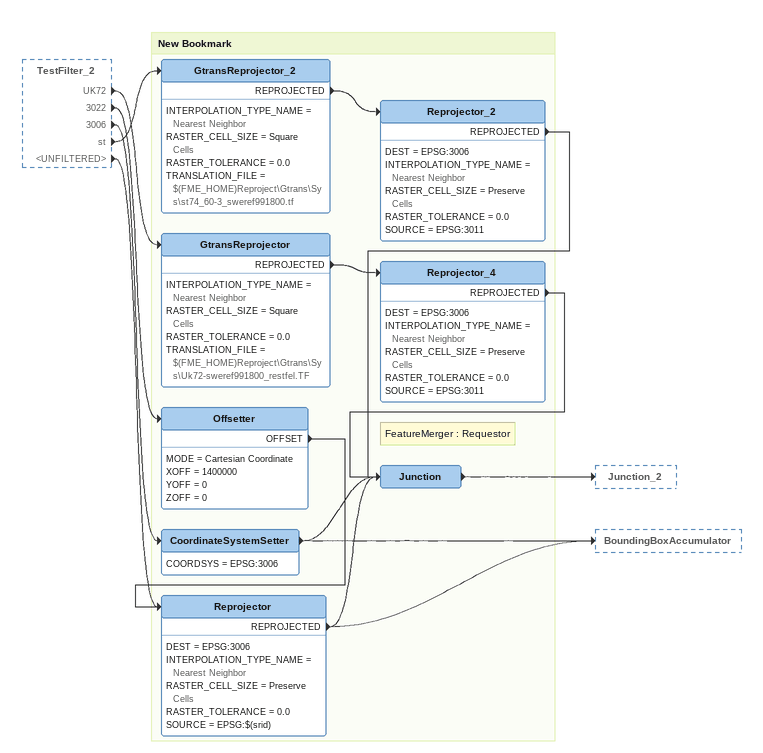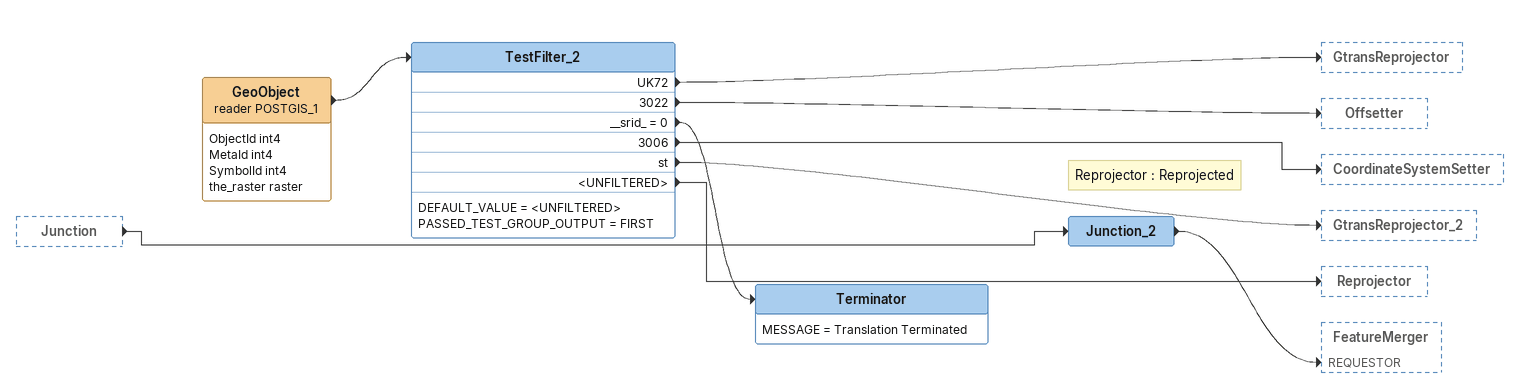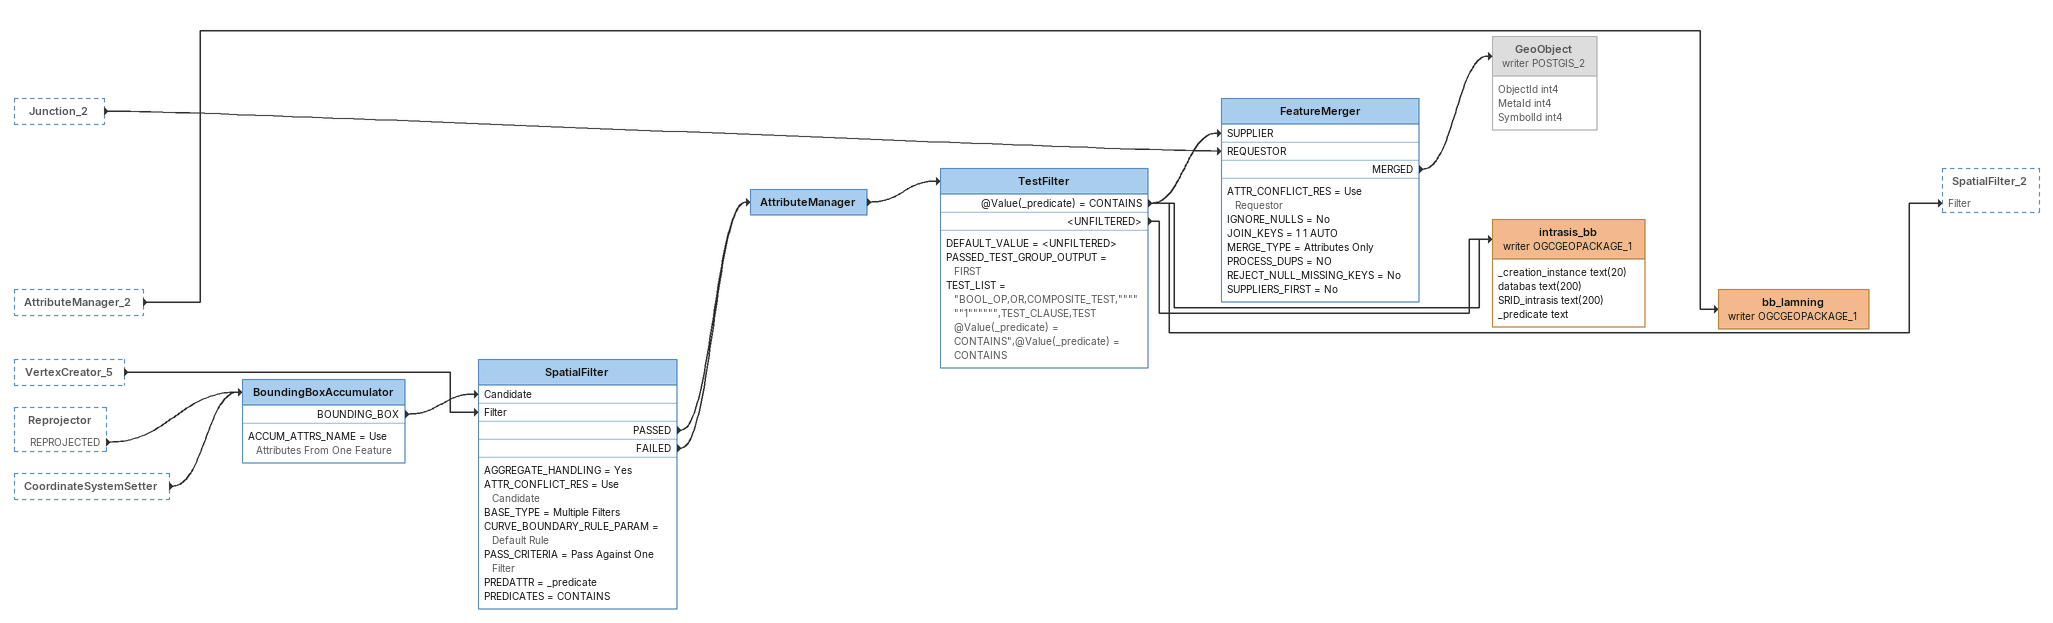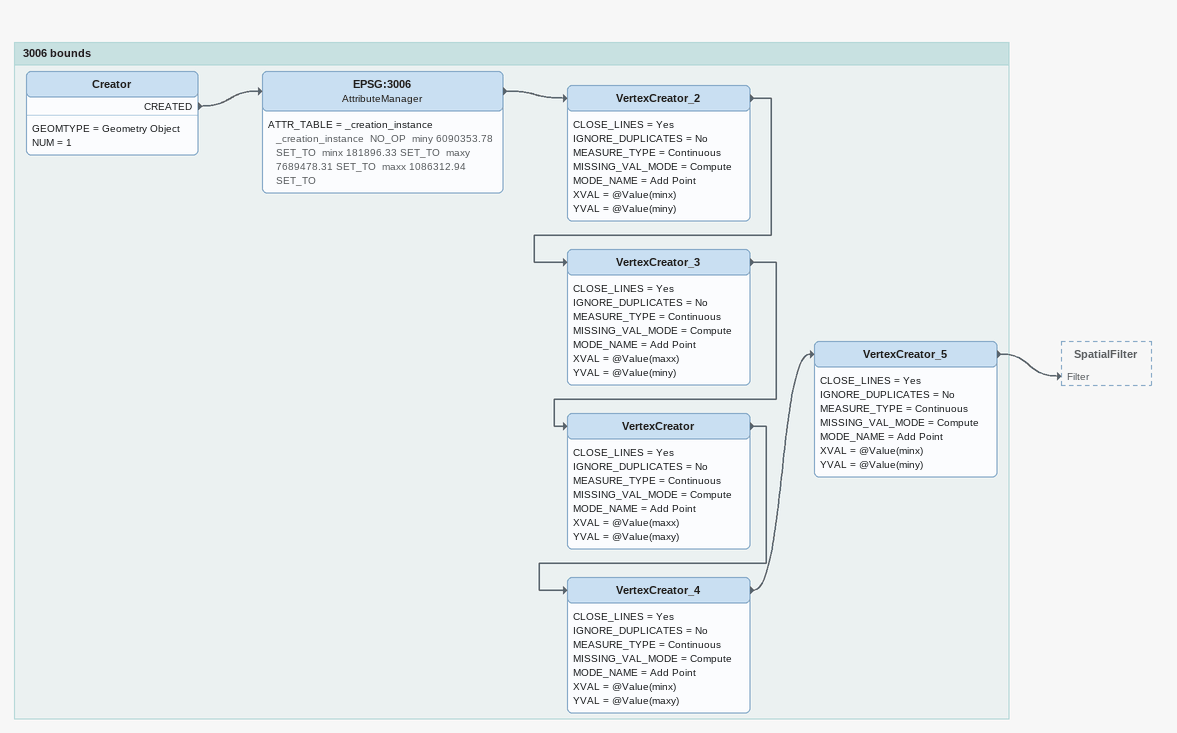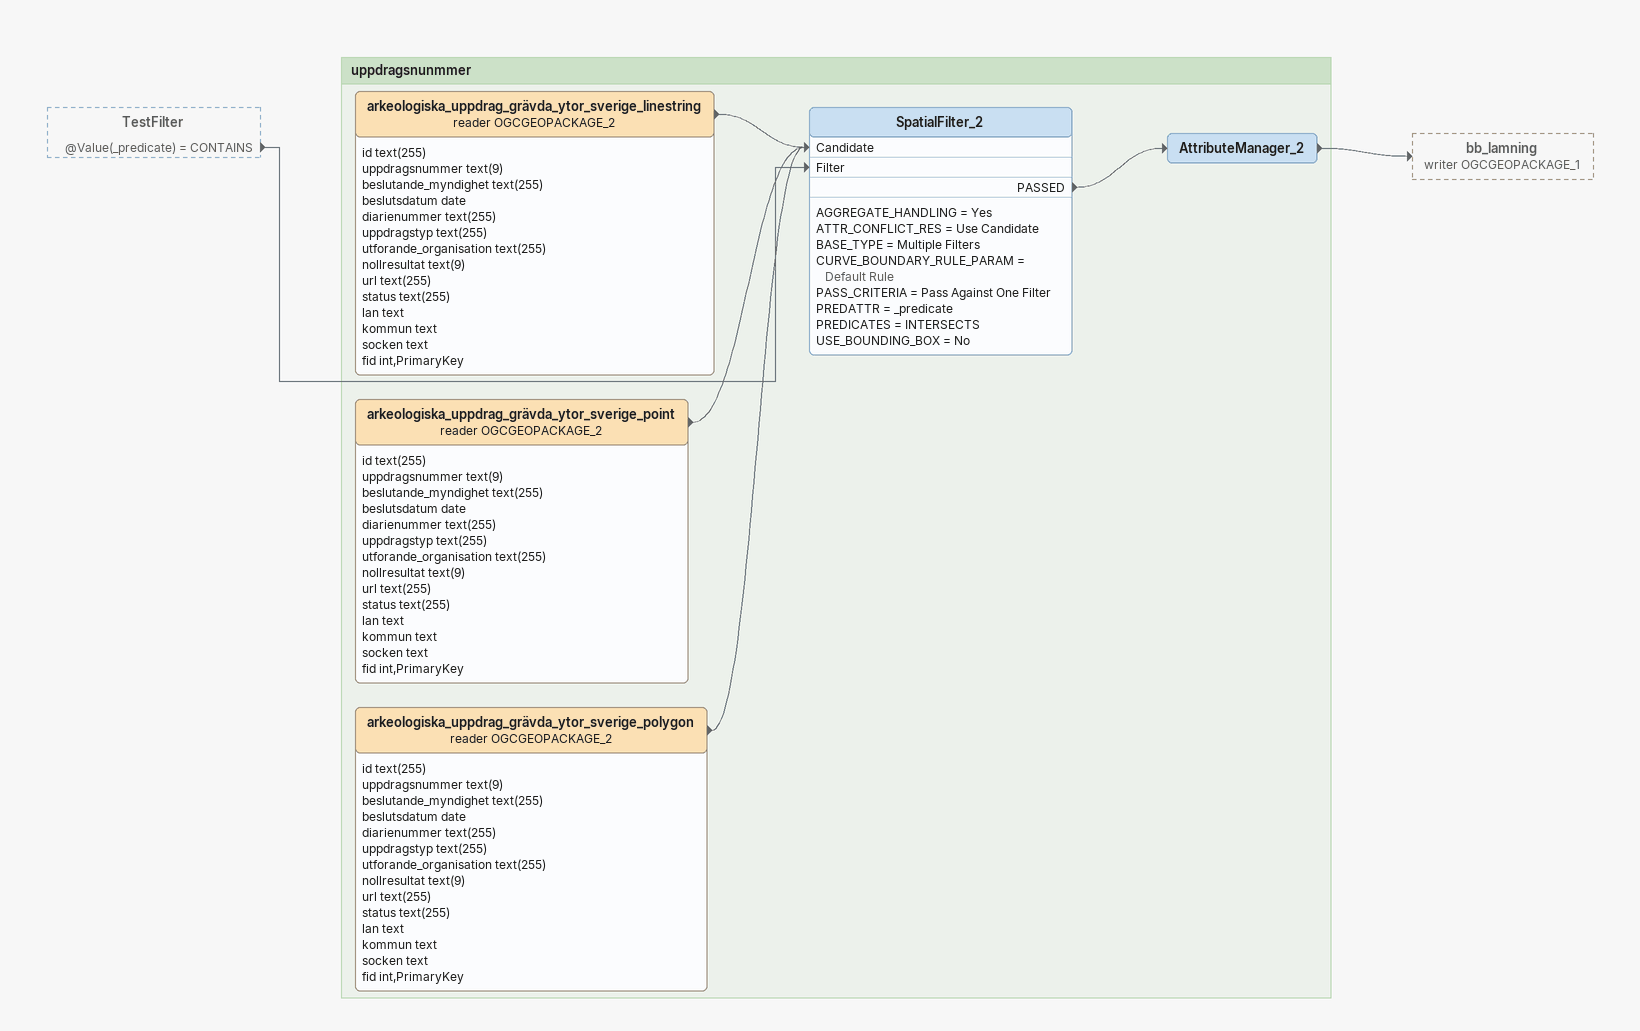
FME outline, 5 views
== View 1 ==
TestFilter_2 [outside]
    UK72 -> GtransReprojector
    3022 -> Offsetter
    3006 -> CoordinateSystemSetter
    st -> GtransReprojector_2
    <UNFILTERED> -> Reprojector

Bookmark: New Bookmark
GtransReprojector_2
    INTERPOLATION_TYPE_NAME = Nearest Neighbor
    RASTER_CELL_SIZE = Square Cells
    RASTER_TOLERANCE = 0.0
    TRANSLATION_FILE = $(FME_HOME)Reproject\Gtrans\Sys\st74_60-3_sweref991800.tf
    REPROJECTED -> Reprojector_2
Reprojector_2
    DEST = EPSG:3006
    INTERPOLATION_TYPE_NAME = Nearest Neighbor
    RASTER_CELL_SIZE = Preserve Cells
    RASTER_TOLERANCE = 0.0
    SOURCE = EPSG:3011
    REPROJECTED -> Junction
GtransReprojector
    INTERPOLATION_TYPE_NAME = Nearest Neighbor
    RASTER_CELL_SIZE = Square Cells
    RASTER_TOLERANCE = 0.0
    TRANSLATION_FILE = $(FME_HOME)Reproject\Gtrans\Sys\Uk72-sweref991800_restfel.TF
    REPROJECTED -> Reprojector_4
Reprojector_4
    DEST = EPSG:3006
    INTERPOLATION_TYPE_NAME = Nearest Neighbor
    RASTER_CELL_SIZE = Preserve Cells
    RASTER_TOLERANCE = 0.0
    SOURCE = EPSG:3011
    REPROJECTED -> Junction
Offsetter
    MODE = Cartesian Coordinate
    XOFF = 1400000
    YOFF = 0
    ZOFF = 0
    OFFSET -> Reprojector
Reprojector
    DEST = EPSG:3006
    INTERPOLATION_TYPE_NAME = Nearest Neighbor
    RASTER_CELL_SIZE = Preserve Cells
    RASTER_TOLERANCE = 0.0
    SOURCE = EPSG:$(srid)
    REPROJECTED -> BoundingBoxAccumulator
    REPROJECTED -> Junction
CoordinateSystemSetter
    COORDSYS = EPSG:3006
    -> Junction
    -> BoundingBoxAccumulator
Note: FeatureMerger : Requestor
Junction
    -> Junction_2

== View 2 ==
Junction [outside]
    -> Junction_2
GeoObject (reader POSTGIS_1)
    attributes: ObjectId int4, MetaId int4, SymbolId int4, the_raster raster
    -> TestFilter_2
TestFilter_2
    DEFAULT_VALUE = <UNFILTERED>
    PASSED_TEST_GROUP_OUTPUT = FIRST
    UK72 -> GtransReprojector
    3022 -> Offsetter
    __srid_ = 0 -> Terminator
    3006 -> CoordinateSystemSetter
    st -> GtransReprojector_2
    <UNFILTERED> -> Reprojector
Note: Reprojector : Reprojected
Junction_2
    -> FeatureMerger [REQUESTOR]
Terminator
    MESSAGE = Translation Terminated

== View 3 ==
Junction_2 [outside]
    -> FeatureMerger [REQUESTOR]
AttributeManager_2 [outside]
    -> bb_lamning (writer OGCGEOPACKAGE_1)
VertexCreator_5 [outside]
    -> SpatialFilter [Filter]
Reprojector [outside]
    REPROJECTED -> BoundingBoxAccumulator
CoordinateSystemSetter [outside]
    -> BoundingBoxAccumulator
BoundingBoxAccumulator
    ACCUM_ATTRS_NAME = Use Attributes From One Feature
    BOUNDING_BOX -> SpatialFilter [Candidate]
SpatialFilter
    AGGREGATE_HANDLING = Yes
    ATTR_CONFLICT_RES = Use Candidate
    BASE_TYPE = Multiple Filters
    CURVE_BOUNDARY_RULE_PARAM = Default Rule
    PASS_CRITERIA = Pass Against One Filter
    PREDATTR = _predicate
    PREDICATES = CONTAINS
    PASSED -> AttributeManager
    FAILED -> AttributeManager
AttributeManager
    -> TestFilter
TestFilter
    DEFAULT_VALUE = <UNFILTERED>
    PASSED_TEST_GROUP_OUTPUT = FIRST
    TEST_LIST = "BOOL_OP,OR,COMPOSITE_TEST,""""""1"""""",TEST_CLAUSE,TEST @Value(_predicate) = CONTAINS",@Value(_predicate) = CONTAINS
    @Value(_predicate) = CONTAINS -> FeatureMerger [SUPPLIER]
    @Value(_predicate) = CONTAINS -> SpatialFilter_2 [Filter]
    @Value(_predicate) = CONTAINS -> intrasis_bb (writer OGCGEOPACKAGE_1)
    <UNFILTERED> -> intrasis_bb (writer OGCGEOPACKAGE_1)
FeatureMerger
    ATTR_CONFLICT_RES = Use Requestor
    IGNORE_NULLS = No
    JOIN_KEYS = 1 1 AUTO
    MERGE_TYPE = Attributes Only
    PROCESS_DUPS = NO
    REJECT_NULL_MISSING_KEYS = No
    SUPPLIERS_FIRST = No
    MERGED -> GeoObject (writer POSTGIS_2)
GeoObject (writer POSTGIS_2) [off]
    attributes: ObjectId int4, MetaId int4, SymbolId int4
intrasis_bb (writer OGCGEOPACKAGE_1)
    attributes: _creation_instance text(20), databas text(200), SRID_intrasis text(200), _predicate text
bb_lamning (writer OGCGEOPACKAGE_1)

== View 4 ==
Bookmark: 3006 bounds
Creator
    GEOMTYPE = Geometry Object
    NUM = 1
    CREATED -> EPSG:3006
EPSG:3006: AttributeManager
    ATTR_TABLE = _creation_instance _creation_instance  NO_OP  miny 6090353.78 SET_TO  minx 181896.33 SET_TO  maxy 7689478.31 SET_TO  maxx 1086312.94 SET_TO
    -> VertexCreator_2
VertexCreator_2
    CLOSE_LINES = Yes
    IGNORE_DUPLICATES = No
    MEASURE_TYPE = Continuous
    MISSING_VAL_MODE = Compute
    MODE_NAME = Add Point
    XVAL = @Value(minx)
    YVAL = @Value(miny)
    -> VertexCreator_3
VertexCreator_3
    CLOSE_LINES = Yes
    IGNORE_DUPLICATES = No
    MEASURE_TYPE = Continuous
    MISSING_VAL_MODE = Compute
    MODE_NAME = Add Point
    XVAL = @Value(maxx)
    YVAL = @Value(miny)
    -> VertexCreator
VertexCreator
    CLOSE_LINES = Yes
    IGNORE_DUPLICATES = No
    MEASURE_TYPE = Continuous
    MISSING_VAL_MODE = Compute
    MODE_NAME = Add Point
    XVAL = @Value(maxx)
    YVAL = @Value(maxy)
    -> VertexCreator_4
VertexCreator_4
    CLOSE_LINES = Yes
    IGNORE_DUPLICATES = No
    MEASURE_TYPE = Continuous
    MISSING_VAL_MODE = Compute
    MODE_NAME = Add Point
    XVAL = @Value(minx)
    YVAL = @Value(maxy)
    -> VertexCreator_5
VertexCreator_5
    CLOSE_LINES = Yes
    IGNORE_DUPLICATES = No
    MEASURE_TYPE = Continuous
    MISSING_VAL_MODE = Compute
    MODE_NAME = Add Point
    XVAL = @Value(minx)
    YVAL = @Value(miny)
    -> SpatialFilter [Filter]

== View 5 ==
TestFilter [outside]
    @Value(_predicate) = CONTAINS -> SpatialFilter_2 [Filter]

Bookmark: uppdragsnunmmer
arkeologiska_uppdrag_grävda_ytor_sverige_linestring (reader OGCGEOPACKAGE_2)
    attributes: id text(255), uppdragsnummer text(9), beslutande_myndighet text(255), beslutsdatum date, diarienummer text(255), uppdragstyp text(255), utforande_organisation text(255), nollresultat text(9), url text(255), status text(255), lan text, kommun text, socken text, fid int,PrimaryKey
    -> SpatialFilter_2 [Candidate]
arkeologiska_uppdrag_grävda_ytor_sverige_point (reader OGCGEOPACKAGE_2)
    attributes: id text(255), uppdragsnummer text(9), beslutande_myndighet text(255), beslutsdatum date, diarienummer text(255), uppdragstyp text(255), utforande_organisation text(255), nollresultat text(9), url text(255), status text(255), lan text, kommun text, socken text, fid int,PrimaryKey
    -> SpatialFilter_2 [Candidate]
arkeologiska_uppdrag_grävda_ytor_sverige_polygon (reader OGCGEOPACKAGE_2)
    attributes: id text(255), uppdragsnummer text(9), beslutande_myndighet text(255), beslutsdatum date, diarienummer text(255), uppdragstyp text(255), utforande_organisation text(255), nollresultat text(9), url text(255), status text(255), lan text, kommun text, socken text, fid int,PrimaryKey
    -> SpatialFilter_2 [Candidate]
SpatialFilter_2
    AGGREGATE_HANDLING = Yes
    ATTR_CONFLICT_RES = Use Candidate
    BASE_TYPE = Multiple Filters
    CURVE_BOUNDARY_RULE_PARAM = Default Rule
    PASS_CRITERIA = Pass Against One Filter
    PREDATTR = _predicate
    PREDICATES = INTERSECTS
    USE_BOUNDING_BOX = No
    PASSED -> AttributeManager_2
AttributeManager_2
    -> bb_lamning (writer OGCGEOPACKAGE_1)
